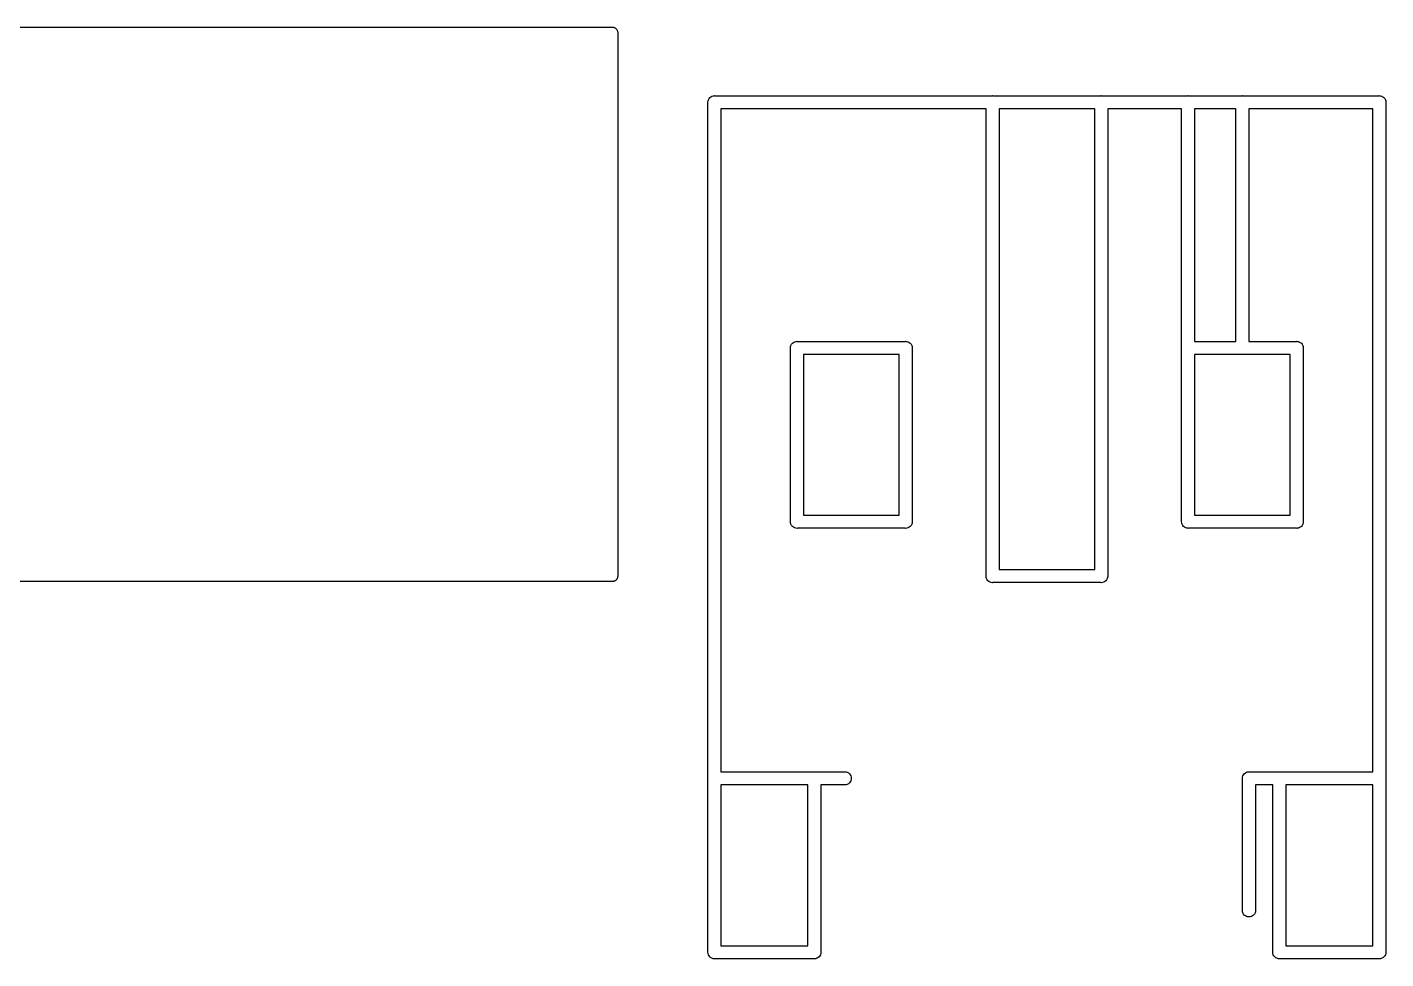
# Model space of a CAD drawing. Extents: x 50 to 150, y -150 to -50.
# Drawn here: x 114.11 to 126.62, y -58.52 to -49.95 of the extents above; entities that cross this region are included whole.
import ezdxf

# ---------------------------------------------------------------- set-up
doc = ezdxf.new("R2010")
doc.units = 0
doc.layers.add('BLACK', color=7, linetype='CONTINUOUS')

msp = doc.modelspace()

# ---------------------------------------------------------------- linework, layer by layer
at = {"layer": 'BLACK', "linetype": 'CONTINUOUS'}
for p, q in [((105.5, -49.95), (119.5, -49.95)), ((119.5, -49.95), (119.5, -49.95)), ((119.5, -49.95), (119.5, -49.95)), ((119.5, -49.95), (119.501, -49.95)), ((119.5, -49.95), (119.5, -49.95)), ((119.501, -49.95), (119.505, -49.9505)), ((119.505, -49.9505), (119.51, -49.951)), ((119.51, -49.951), (119.51, -49.9511)), ((119.51, -49.9511), (119.51, -49.9511)), ((119.51, -49.9511), (119.515, -49.9525)), ((119.515, -49.9525), (119.519, -49.9539)), ((119.519, -49.9539), (119.52, -49.954)), ((119.52, -49.954), (119.52, -49.954)), ((119.52, -49.954), (119.524, -49.9563)), ((119.524, -49.9563), (119.528, -49.9585)), ((119.528, -49.9585), (119.528, -49.9587)), ((119.528, -49.9587), (119.528, -49.9587)), ((119.528, -49.9587), (119.532, -49.9617)), ((119.532, -49.9617), (119.535, -49.9648)), ((119.535, -49.9648), (119.536, -49.9649)), ((119.536, -49.9649), (119.536, -49.965)), ((119.536, -49.965), (119.539, -49.9686)), ((119.539, -49.9686), (119.542, -49.9723)), ((119.542, -49.9723), (119.542, -49.9725)), ((119.542, -49.9725), (119.542, -49.9726)), ((119.542, -49.9726), (119.544, -49.9767)), ((119.544, -49.9767), (119.546, -49.9809)), ((119.546, -49.9809), (119.546, -49.9811)), ((119.546, -49.9811), (119.546, -49.9813)), ((119.546, -49.9813), (119.548, -49.9857)), ((119.548, -49.9857), (119.549, -49.9903)), ((119.549, -49.9903), (119.549, -49.9905)), ((119.549, -49.9905), (119.549, -49.9906)), ((119.549, -49.9906), (119.55, -49.9953)), ((119.55, -49.9953), (119.55, -50)), ((119.55, -50), (119.55, -55)), ((120.38, -50.64), (120.381, -50.6282)), ((120.38, -50.6429), (120.38, -50.64)), ((120.38, -56.857), (120.38, -50.6429)), ((120.381, -50.6282), (120.384, -50.6169)), ((120.384, -50.6169), (120.39, -50.6065)), ((120.39, -50.6065), (120.397, -50.5974)), ((120.397, -50.5974), (120.407, -50.5899)), ((120.407, -50.5899), (120.417, -50.5843)), ((120.417, -50.5843), (120.428, -50.5809)), ((120.428, -50.5809), (120.437, -50.58)), ((120.437, -50.58), (120.44, -50.5797)), ((120.44, -50.5797), (120.443, -50.58)), ((120.443, -50.58), (122.997, -50.58)), ((122.997, -50.58), (123, -50.5797)), ((123, -50.5797), (123.003, -50.58)), ((123.003, -50.58), (123.997, -50.58)), ((123.997, -50.58), (124, -50.5797)), ((124, -50.5797), (124.003, -50.58)), ((124.003, -50.58), (124.797, -50.58)), ((124.797, -50.58), (124.8, -50.5797)), ((124.8, -50.5797), (124.803, -50.58)), ((124.803, -50.58), (125.297, -50.58)), ((125.297, -50.58), (125.3, -50.5797)), ((125.3, -50.5797), (125.303, -50.58)), ((125.303, -50.58), (126.557, -50.58)), ((126.557, -50.58), (126.56, -50.5797)), ((126.56, -50.5797), (126.563, -50.58)), ((126.563, -50.58), (126.572, -50.5809)), ((126.572, -50.5809), (126.583, -50.5843)), ((126.583, -50.5843), (126.593, -50.5899)), ((126.593, -50.5899), (126.603, -50.5974)), ((126.603, -50.5974), (126.61, -50.6065)), ((126.61, -50.6065), (126.616, -50.6169)), ((126.616, -50.6169), (126.619, -50.6282)), ((126.619, -50.6282), (126.62, -50.64)), ((126.62, -50.64), (126.62, -50.6429)), ((126.62, -50.6429), (126.62, -56.8571)), ((122.94, -50.7), (120.5, -50.7)), ((120.5, -50.7), (120.5, -56.8)), ((122.94, -54.9971), (122.94, -50.7)), ((123.06, -50.7), (123.06, -54.94)), ((123.94, -50.7), (123.06, -50.7)), ((123.94, -54.94), (123.94, -50.7)), ((124.74, -50.7), (124.06, -50.7)), ((124.06, -50.7), (124.06, -54.9971)), ((124.74, -52.8971), (124.74, -50.7)), ((124.86, -50.7), (124.86, -52.84)), ((125.24, -50.7), (124.86, -50.7)), ((125.24, -52.84), (125.24, -50.7)), ((126.5, -50.7), (125.36, -50.7)), ((125.36, -50.7), (125.36, -52.84)), ((126.5, -56.8), (126.5, -50.7)), ((121.14, -52.9), (121.141, -52.8882)), ((121.14, -52.903), (121.14, -52.9)), ((121.141, -52.8882), (121.144, -52.8769)), ((121.144, -52.8769), (121.15, -52.8665)), ((121.15, -52.8665), (121.157, -52.8574)), ((121.157, -52.8574), (121.167, -52.8499)), ((121.167, -52.8499), (121.177, -52.8443)), ((121.177, -52.8443), (121.188, -52.8409)), ((121.188, -52.8409), (121.197, -52.84)), ((121.197, -52.84), (121.2, -52.8397)), ((121.197, -52.84), (121.197, -52.84)), ((121.2, -52.8397), (121.203, -52.84)), ((121.203, -52.84), (122.197, -52.84)), ((122.197, -52.84), (122.2, -52.8397)), ((122.2, -52.8397), (122.203, -52.84)), ((122.203, -52.84), (122.203, -52.84)), ((122.203, -52.84), (122.212, -52.8409)), ((122.212, -52.8409), (122.223, -52.8443)), ((122.223, -52.8443), (122.233, -52.8499)), ((122.233, -52.8499), (122.243, -52.8574)), ((122.243, -52.8574), (122.25, -52.8665)), ((122.25, -52.8665), (122.256, -52.8769)), ((122.256, -52.8769), (122.259, -52.8882)), ((122.259, -52.8882), (122.26, -52.9)), ((122.26, -52.9), (122.26, -52.9029)), ((124.74, -52.9), (124.74, -52.8971)), ((124.74, -52.9029), (124.74, -52.9)), ((124.86, -52.84), (125.24, -52.84)), ((125.36, -52.84), (125.797, -52.84)), ((125.797, -52.84), (125.8, -52.8397)), ((125.8, -52.8397), (125.803, -52.84)), ((125.803, -52.84), (125.812, -52.8409)), ((125.812, -52.8409), (125.823, -52.8443)), ((125.823, -52.8443), (125.833, -52.8499)), ((125.833, -52.8499), (125.843, -52.8574)), ((125.843, -52.8574), (125.85, -52.8665)), ((125.85, -52.8665), (125.856, -52.8769)), ((125.856, -52.8769), (125.859, -52.8882)), ((125.859, -52.8882), (125.86, -52.9)), ((125.86, -52.9), (125.86, -52.9029)), ((121.14, -54.4971), (121.14, -52.903)), ((121.26, -52.96), (121.26, -54.44)), ((122.14, -52.96), (121.26, -52.96)), ((122.14, -54.44), (122.14, -52.96)), ((122.26, -52.9029), (122.26, -54.4971)), ((124.74, -54.497), (124.74, -52.9029)), ((125.297, -52.96), (124.86, -52.96)), ((124.86, -52.96), (124.86, -54.44)), ((125.3, -52.9603), (125.297, -52.96)), ((125.303, -52.96), (125.3, -52.9603)), ((125.74, -52.96), (125.303, -52.96)), ((125.74, -54.44), (125.74, -52.96)), ((125.86, -52.9029), (125.86, -54.4971)), ((121.14, -54.5), (121.14, -54.4971)), ((121.141, -54.5118), (121.14, -54.5)), ((121.144, -54.5231), (121.141, -54.5118)), ((121.15, -54.5335), (121.144, -54.5231)), ((121.26, -54.44), (122.14, -54.44)), ((122.256, -54.5231), (122.25, -54.5335)), ((122.259, -54.5118), (122.256, -54.5231)), ((122.26, -54.5029), (122.259, -54.5118)), ((122.26, -54.4971), (122.26, -54.5)), ((122.26, -54.5), (122.26, -54.5029)), ((122.26, -54.5029), (122.26, -54.5029)), ((124.74, -54.5), (124.74, -54.497)), ((124.741, -54.5118), (124.74, -54.5)), ((124.744, -54.5231), (124.741, -54.5118)), ((124.75, -54.5335), (124.744, -54.5231)), ((124.86, -54.44), (125.74, -54.44)), ((125.856, -54.5231), (125.85, -54.5335)), ((125.859, -54.5118), (125.856, -54.5231)), ((125.86, -54.5), (125.859, -54.5118)), ((125.86, -54.4971), (125.86, -54.5)), ((121.157, -54.5426), (121.15, -54.5335)), ((121.167, -54.5501), (121.157, -54.5426)), ((121.177, -54.5557), (121.167, -54.5501)), ((121.188, -54.5591), (121.177, -54.5557)), ((121.2, -54.5603), (121.188, -54.5591)), ((121.203, -54.56), (121.2, -54.5603)), ((122.197, -54.56), (121.203, -54.56)), ((122.2, -54.5603), (122.197, -54.56)), ((122.212, -54.5591), (122.2, -54.5603)), ((122.223, -54.5557), (122.212, -54.5591)), ((122.233, -54.5501), (122.223, -54.5557)), ((122.243, -54.5426), (122.233, -54.5501)), ((122.25, -54.5335), (122.243, -54.5426)), ((124.757, -54.5426), (124.75, -54.5335)), ((124.767, -54.5501), (124.757, -54.5426)), ((124.777, -54.5557), (124.767, -54.5501)), ((124.788, -54.5591), (124.777, -54.5557)), ((124.797, -54.56), (124.788, -54.5591)), ((124.8, -54.5603), (124.797, -54.56)), ((124.797, -54.56), (124.797, -54.56)), ((124.803, -54.56), (124.8, -54.5603)), ((125.797, -54.56), (124.803, -54.56)), ((125.8, -54.5603), (125.797, -54.56)), ((125.803, -54.56), (125.8, -54.5603)), ((125.812, -54.5591), (125.803, -54.56)), ((125.803, -54.56), (125.803, -54.56)), ((125.823, -54.5557), (125.812, -54.5591)), ((125.833, -54.5501), (125.823, -54.5557)), ((125.843, -54.5426), (125.833, -54.5501)), ((125.85, -54.5335), (125.843, -54.5426)), ((119.544, -55.0238), (119.541, -55.028)), ((119.546, -55.0197), (119.544, -55.0238)), ((119.547, -55.0149), (119.546, -55.0194)), ((119.546, -55.0194), (119.546, -55.0195)), ((119.546, -55.0195), (119.546, -55.0197)), ((119.549, -55.0104), (119.547, -55.0149)), ((119.55, -55.0007), (119.549, -55.0053)), ((119.549, -55.0053), (119.549, -55.0101)), ((119.549, -55.0101), (119.549, -55.0102)), ((119.549, -55.0102), (119.549, -55.0104)), ((119.55, -55), (119.55, -55.0003)), ((119.55, -55.0003), (119.55, -55.0003)), ((119.55, -55.0003), (119.55, -55.0004)), ((119.55, -55.0004), (119.55, -55.0007)), ((122.94, -55), (122.94, -54.9971)), ((122.941, -55.0118), (122.94, -55)), ((122.944, -55.0231), (122.941, -55.0118)), ((122.947, -55.0274), (122.944, -55.0231)), ((122.95, -55.0335), (122.947, -55.0274)), ((123.06, -54.94), (123.94, -54.94)), ((124.056, -55.0231), (124.05, -55.0335)), ((124.059, -55.0118), (124.056, -55.0231)), ((124.06, -55.0029), (124.059, -55.0118)), ((124.06, -54.9971), (124.06, -55)), ((124.06, -55), (124.06, -55.0029)), ((124.06, -55.0029), (124.06, -55.0029)), ((119.5, -55.05), (105.5, -55.05)), ((119.505, -55.0495), (119.5, -55.05)), ((119.509, -55.0491), (119.505, -55.0495)), ((119.51, -55.0491), (119.509, -55.0491)), ((119.514, -55.0477), (119.51, -55.049)), ((119.51, -55.049), (119.51, -55.0491)), ((119.519, -55.0464), (119.514, -55.0477)), ((119.523, -55.044), (119.519, -55.0462)), ((119.519, -55.0462), (119.519, -55.0463)), ((119.519, -55.0463), (119.519, -55.0464)), ((119.527, -55.0418), (119.523, -55.044)), ((119.528, -55.0417), (119.527, -55.0418)), ((119.531, -55.0386), (119.528, -55.0416)), ((119.528, -55.0416), (119.528, -55.0417)), ((119.535, -55.0357), (119.531, -55.0386)), ((119.538, -55.0318), (119.535, -55.0355)), ((119.535, -55.0355), (119.535, -55.0356)), ((119.535, -55.0356), (119.535, -55.0357)), ((119.541, -55.0282), (119.538, -55.0318)), ((119.541, -55.028), (119.541, -55.0281)), ((119.541, -55.0281), (119.541, -55.0282)), ((122.957, -55.0426), (122.95, -55.0335)), ((122.967, -55.0501), (122.957, -55.0426)), ((122.977, -55.0557), (122.967, -55.0501)), ((122.988, -55.0591), (122.977, -55.0557)), ((123, -55.0603), (122.988, -55.0591)), ((123.003, -55.06), (123, -55.0603)), ((123.997, -55.06), (123.003, -55.06)), ((124, -55.0603), (123.997, -55.06)), ((124.012, -55.0591), (124, -55.0603)), ((124.023, -55.0557), (124.012, -55.0591)), ((124.033, -55.0501), (124.023, -55.0557)), ((124.043, -55.0426), (124.033, -55.0501)), ((124.05, -55.0335), (124.043, -55.0426)), ((120.38, -56.86), (120.38, -56.857)), ((120.38, -56.863), (120.38, -56.86)), ((120.38, -58.457), (120.38, -56.863)), ((120.5, -56.8), (121.357, -56.8)), ((121.357, -56.8), (121.36, -56.7997)), ((121.36, -56.7997), (121.363, -56.8)), ((121.363, -56.8), (121.643, -56.8)), ((121.643, -56.8), (121.652, -56.8009)), ((121.652, -56.8009), (121.663, -56.8043)), ((121.663, -56.8043), (121.673, -56.8099)), ((121.673, -56.8099), (121.683, -56.8174)), ((121.683, -56.9026), (121.673, -56.9101)), ((121.683, -56.8174), (121.69, -56.8265)), ((121.69, -56.8935), (121.683, -56.9026)), ((121.69, -56.8265), (121.696, -56.8369)), ((121.696, -56.8831), (121.69, -56.8935)), ((121.696, -56.8369), (121.699, -56.8482)), ((121.699, -56.8718), (121.696, -56.8831)), ((121.699, -56.8482), (121.7, -56.86)), ((121.7, -56.86), (121.699, -56.8718)), ((125.3, -56.86), (125.301, -56.8482)), ((125.3, -56.8629), (125.3, -56.86)), ((125.3, -58.0779), (125.3, -56.8629)), ((125.301, -56.8482), (125.304, -56.8369)), ((125.304, -56.8369), (125.31, -56.8265)), ((125.31, -56.8265), (125.317, -56.8174)), ((125.317, -56.8174), (125.327, -56.8099)), ((125.327, -56.8099), (125.337, -56.8043)), ((125.337, -56.8043), (125.348, -56.8009)), ((125.348, -56.8009), (125.357, -56.8)), ((125.357, -56.8), (125.36, -56.7997)), ((125.36, -56.7997), (125.363, -56.8)), ((125.363, -56.8), (125.637, -56.8)), ((125.637, -56.8), (125.64, -56.7997)), ((125.64, -56.7997), (125.643, -56.8)), ((125.643, -56.8), (126.5, -56.8)), ((126.62, -56.8571), (126.62, -56.86)), ((126.62, -56.86), (126.62, -56.8629)), ((126.62, -56.8629), (126.62, -58.4571)), ((120.5, -56.92), (120.5, -58.4)), ((121.3, -56.92), (120.5, -56.92)), ((121.3, -58.4), (121.3, -56.92)), ((121.643, -56.92), (121.42, -56.92)), ((121.42, -56.92), (121.42, -58.4571)), ((121.652, -56.9191), (121.643, -56.92)), ((121.663, -56.9157), (121.652, -56.9191)), ((121.673, -56.9101), (121.663, -56.9157)), ((125.58, -56.92), (125.42, -56.92)), ((125.42, -56.92), (125.42, -58.0779)), ((125.58, -58.457), (125.58, -56.92)), ((125.7, -56.92), (125.7, -58.4)), ((126.5, -56.92), (125.7, -56.92)), ((126.5, -58.4), (126.5, -56.92)), ((125.301, -58.0868), (125.3, -58.0779)), ((125.304, -58.0981), (125.301, -58.0868)), ((125.31, -58.1085), (125.304, -58.0981)), ((125.317, -58.1176), (125.31, -58.1085)), ((125.327, -58.1251), (125.317, -58.1176)), ((125.337, -58.1307), (125.327, -58.1251)), ((125.348, -58.1341), (125.337, -58.1307)), ((125.36, -58.1353), (125.348, -58.1341)), ((125.372, -58.1341), (125.36, -58.1353)), ((125.383, -58.1307), (125.372, -58.1341)), ((125.393, -58.1251), (125.383, -58.1307)), ((125.403, -58.1176), (125.393, -58.1251)), ((125.41, -58.1085), (125.403, -58.1176)), ((125.416, -58.0981), (125.41, -58.1085)), ((125.419, -58.0868), (125.416, -58.0981)), ((125.42, -58.0779), (125.419, -58.0868)), ((120.5, -58.4), (121.3, -58.4)), ((125.7, -58.4), (126.5, -58.4)), ((120.38, -58.46), (120.38, -58.457)), ((120.381, -58.4718), (120.38, -58.46)), ((120.384, -58.4831), (120.381, -58.4718)), ((120.39, -58.4935), (120.384, -58.4831)), ((120.397, -58.5026), (120.39, -58.4935)), ((120.407, -58.5101), (120.397, -58.5026)), ((120.417, -58.5157), (120.407, -58.5101)), ((120.428, -58.5191), (120.417, -58.5157)), ((120.437, -58.52), (120.428, -58.5191)), ((120.44, -58.5203), (120.437, -58.52)), ((120.437, -58.52), (120.437, -58.52)), ((120.443, -58.52), (120.44, -58.5203)), ((121.357, -58.52), (120.443, -58.52)), ((121.36, -58.5203), (121.357, -58.52)), ((121.363, -58.52), (121.36, -58.5203)), ((121.372, -58.5191), (121.363, -58.52)), ((121.363, -58.52), (121.363, -58.52)), ((121.383, -58.5157), (121.372, -58.5191)), ((121.393, -58.5101), (121.383, -58.5157)), ((121.403, -58.5026), (121.393, -58.5101)), ((121.41, -58.4935), (121.403, -58.5026)), ((121.416, -58.4831), (121.41, -58.4935)), ((121.419, -58.4718), (121.416, -58.4831)), ((121.42, -58.46), (121.419, -58.4718)), ((121.42, -58.4571), (121.42, -58.46)), ((125.58, -58.46), (125.58, -58.457)), ((125.581, -58.4718), (125.58, -58.46)), ((125.584, -58.4831), (125.581, -58.4718)), ((125.59, -58.4935), (125.584, -58.4831)), ((125.597, -58.5026), (125.59, -58.4935)), ((125.607, -58.5101), (125.597, -58.5026)), ((125.617, -58.5157), (125.607, -58.5101)), ((125.628, -58.5191), (125.617, -58.5157)), ((125.637, -58.52), (125.628, -58.5191)), ((125.64, -58.5203), (125.637, -58.52)), ((125.637, -58.52), (125.637, -58.52)), ((125.643, -58.52), (125.64, -58.5203)), ((126.557, -58.52), (125.643, -58.52)), ((126.56, -58.5203), (126.557, -58.52)), ((126.563, -58.52), (126.56, -58.5203)), ((126.572, -58.5191), (126.563, -58.52)), ((126.563, -58.52), (126.563, -58.52)), ((126.583, -58.5157), (126.572, -58.5191)), ((126.593, -58.5101), (126.583, -58.5157)), ((126.603, -58.5026), (126.593, -58.5101)), ((126.61, -58.4935), (126.603, -58.5026)), ((126.616, -58.4831), (126.61, -58.4935)), ((126.619, -58.4718), (126.616, -58.4831)), ((126.62, -58.46), (126.619, -58.4718)), ((126.62, -58.4571), (126.62, -58.46))]:
    msp.add_line(p, q, dxfattribs=at)

doc.saveas('drawing.dxf')
